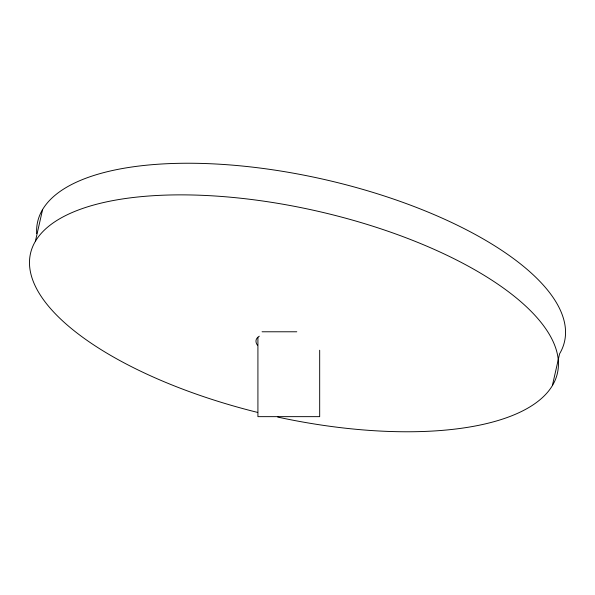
<?xml version="1.0" encoding="UTF-8"?>
<svg xmlns="http://www.w3.org/2000/svg" width="595" height="595" viewBox="0 0 595 595"><rect width="100%" height="100%" fill="white"/><g stroke="black" fill="none" stroke-linecap="round" stroke-linejoin="round"><path stroke-width="0.89" d="M35.41 241.206L42.587 209.596M552.413 385.404L559.59 353.794A270.16 104.817 12.8 0 0 326.186 179.906A270.16 104.817 12.8 0 0 36.682 233.552M262.053 331.779L296.786 331.779M319.679 350.232L319.679 416.649L257.918 416.649L257.918 337.313M257.68 412.432A270.16 104.817 12.8 0 1 81.091 209.009A270.16 104.817 12.8 0 1 533.544 313.848A270.16 104.817 12.8 0 1 277.716 417.08M257.427 345.197A30.947 12.004 12.8 0 1 259.323 336.205"/></g></svg>
